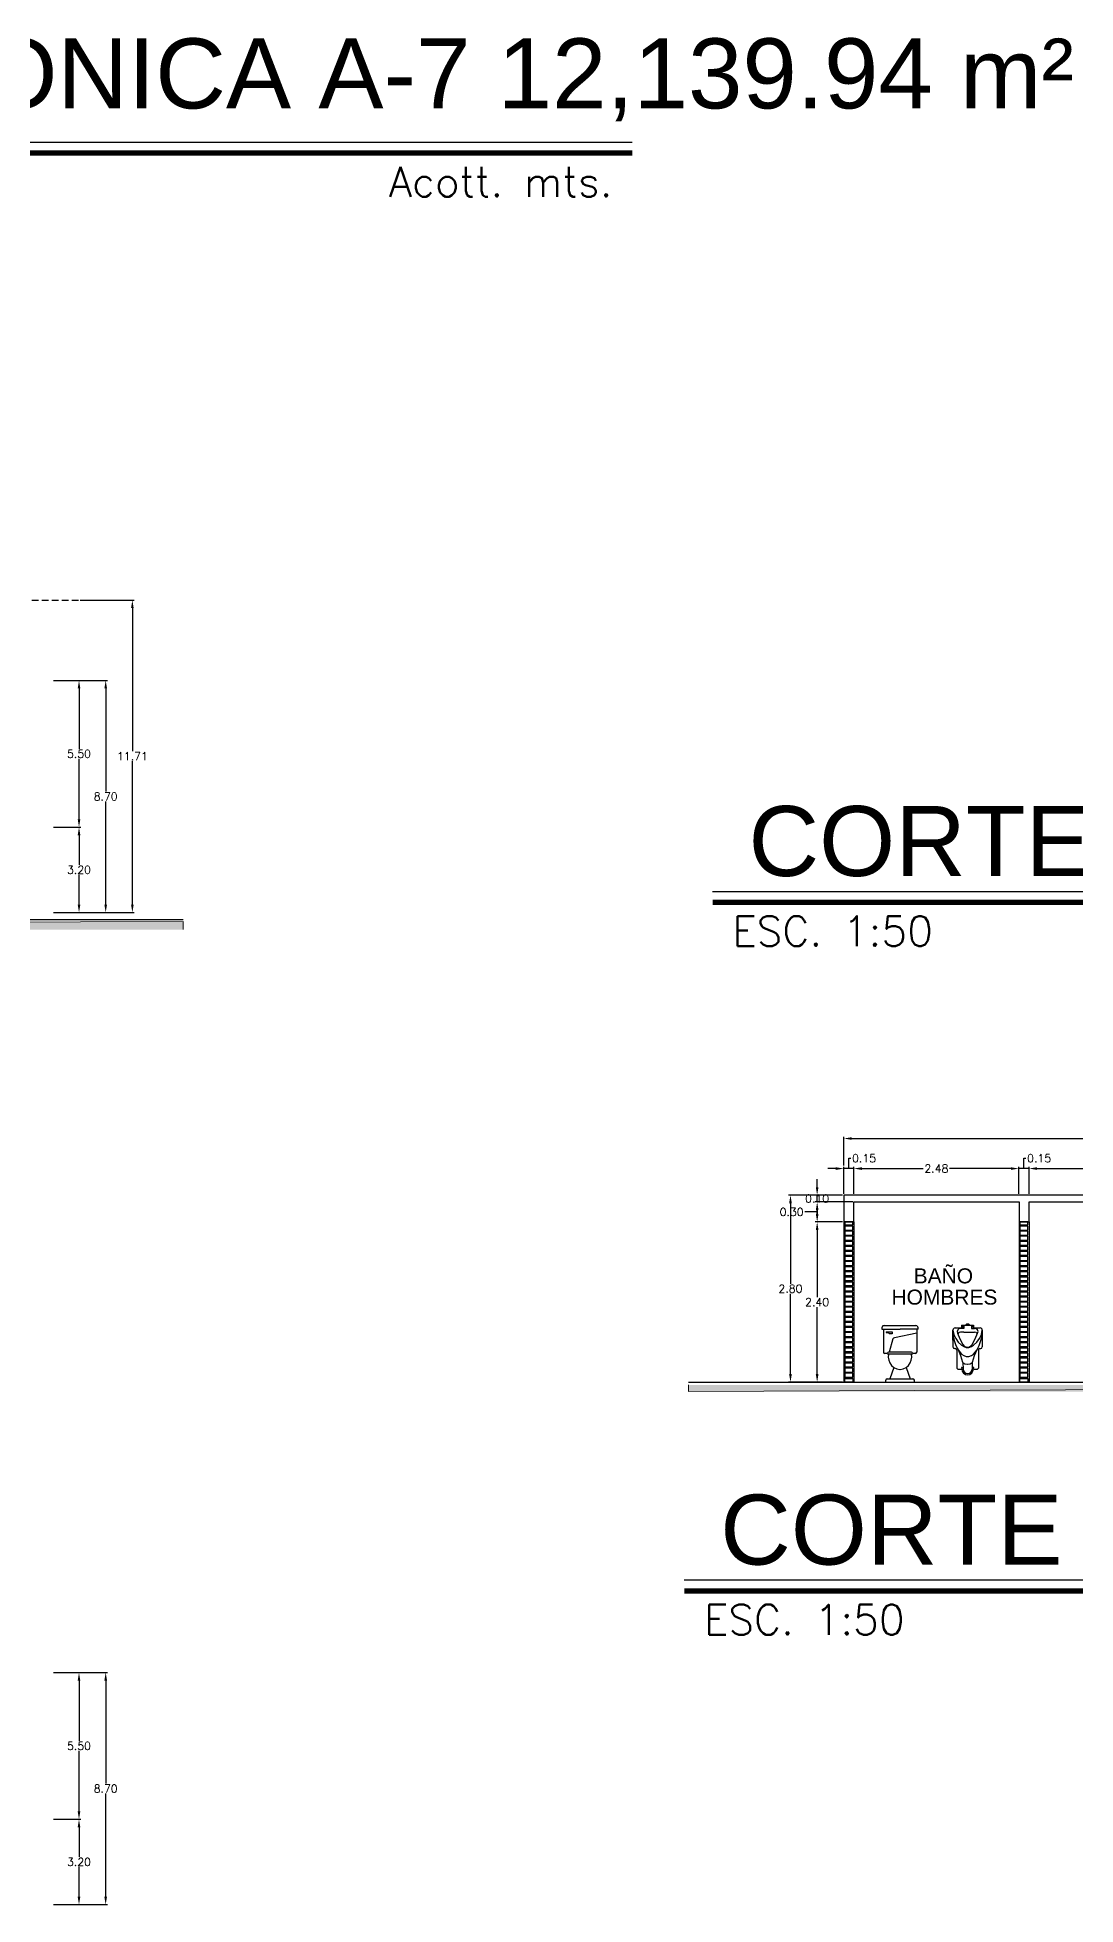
# Model space of a CAD drawing. Header units: millimetres. Extents: x -3 to 3438, y -2371 to 140.
# Drawn here: x 1150.1 to 1189, y -51.8 to 18.2 of the extents above; entities that cross this region are included whole.
import ezdxf

# ---------------------------------------------------------------- set-up
doc = ezdxf.new("R2010")
doc.units = ezdxf.units.MM
doc.linetypes.add('DASHED2', pattern=[0.375, 0.25, -0.125])
doc.layers.get('0').update_dxf_attribs({"color": 3})
for name, color, linetype in [('1- 2', 223, 'Continuous'), ('1- muro 1', 8, 'Continuous'), ('1- muro de carga', 5, 'Continuous'), ('1- tex', 81, 'Continuous'), ('8', 8, 'Continuous'), ('dim-75', 2, 'Continuous'), ('hatch', 9, 'Continuous'), ('proy ante', 7, 'Continuous'), ('sanitarios', 2, 'Continuous')]:
    doc.layers.add(name, color=color, linetype=linetype)
doc.styles.add('ALA', font='arial.ttf')
doc.styles.add('ROMANT', font='arial.ttf', dxfattribs={"height": 22})
doc.styles.add('TEXTOS', font='romans.shx')
doc.dimstyles.new('DIM-75P', dxfattribs={"dimtxt": 0.3, "dimasz": 0.3, "dimexe": 0.0675, "dimexo": 0.0468, "dimgap": 0.0375, "dimtad": 0, "dimtih": 1, "dimtoh": 1, "dimzin": 0, "dimdsep": 46, "dimtxsty": 'TEXTOS', "dimcen": 0.3, "dimclrd": 1, "dimclre": 1, "dimclrt": 2, "dimadec": 0, "dimazin": 0, "dimtfac": 1, "dimtmove": 1, "dimatfit": 3, "dimldrblk": 'flecha', "dimfxl": 0.045, "dimtolj": 1, "dimtzin": 0, "dimlwd": -1, "dimlwe": -1, "dimarcsym": 0})

# ---------------------------------------------------------------- blocks, each defined once
blk = doc.blocks.new('*D86')
at = {"layer": 'Defpoints', "color": 0, "transparency": 16777216}
for p in [(1150.655, -43.086), (1150.655, -51.786), (1152.655, -51.786)]:
    blk.add_point(p, dxfattribs=at)
at = {"layer": 'dim-75', "color": 1, "transparency": 16777216}
for p, q in [((1150.702, -43.086), (1152.723, -43.086)), ((1152.655, -43.386), (1152.655, -47.248)), ((1152.655, -51.486), (1152.655, -47.623)), ((1150.702, -51.786), (1152.723, -51.786))]:
    blk.add_line(p, q, dxfattribs=at)
for points in [[(1152.605, -43.386), (1152.705, -43.386), (1152.655, -43.086)], [(1152.605, -51.486), (1152.705, -51.486), (1152.655, -51.786)]]:
    blk.add_solid(points, dxfattribs=at)
at = {"layer": 'dim-75', "color": 2, "transparency": 16777216, "insert": (1152.655, -47.436), "char_height": 0.3, "attachment_point": 5, "style": 'TEXTOS'}
blk.add_mtext('\\A1;8.70', dxfattribs=at)
blk = doc.blocks.new('flecha')
at = {"ltscale": 6}
for points in [[(-0.02, 0.03), (-0.11, 0.13), (-0.12, 0.05), (-0.12, 0.21)], [(-0.02, -0.03), (-0.11, -0.13), (-0.12, -0.05), (-0.12, -0.21)]]:
    blk.add_hatch(color=256, dxfattribs=at).paths.add_polyline_path(points)
for p, q in [((0.01, -0.02), (-0.14, 0.24)), ((0.01, 0.02), (-0.14, -0.24)), ((-0.13, 0.24), (-0.13, 0.03)), ((-0.13, 0.03), (-0.1, 0.12)), ((0, 0), (-0.1, 0.12)), ((0, 0), (-0.1, -0.12)), ((-0.13, -0.02), (-0.13, -0.24)), ((-0.13, -0.02), (-0.1, -0.12))]:
    blk.add_line(p, q, dxfattribs=at)
for points in [[(-0.02, 0.03), (-0.11, 0.13), (-0.12, 0.05), (-0.12, 0.21)], [(-0.02, -0.03), (-0.11, -0.13), (-0.12, -0.05), (-0.12, -0.21)]]:
    blk.add_lwpolyline(points, close=True, dxfattribs=at)
blk = doc.blocks.new('*D87')
at = {"layer": 'Defpoints', "color": 0, "transparency": 16777216}
for p in [(1150.655, -48.586), (1151.655, -48.586), (1150.655, -51.786)]:
    blk.add_point(p, dxfattribs=at)
at = {"layer": 'dim-75', "color": 1, "transparency": 16777216}
for p, q in [((1150.702, -48.586), (1151.723, -48.586)), ((1151.655, -48.886), (1151.655, -49.998)), ((1151.655, -51.486), (1151.655, -50.373)), ((1150.702, -51.786), (1151.723, -51.786))]:
    blk.add_line(p, q, dxfattribs=at)
for points in [[(1151.605, -48.886), (1151.705, -48.886), (1151.655, -48.586)], [(1151.605, -51.486), (1151.705, -51.486), (1151.655, -51.786)]]:
    blk.add_solid(points, dxfattribs=at)
at = {"layer": 'dim-75', "color": 2, "transparency": 16777216, "insert": (1151.655, -50.186), "char_height": 0.3, "attachment_point": 5, "style": 'TEXTOS'}
blk.add_mtext('\\A1;3.20', dxfattribs=at)
blk = doc.blocks.new('*D88')
at = {"layer": 'Defpoints', "color": 0, "transparency": 16777216}
for p in [(1150.655, -43.086), (1151.655, -43.086), (1150.655, -48.586)]:
    blk.add_point(p, dxfattribs=at)
at = {"layer": 'dim-75', "color": 1, "transparency": 16777216}
for p, q in [((1150.702, -43.086), (1151.723, -43.086)), ((1151.655, -43.386), (1151.655, -45.648)), ((1151.655, -48.286), (1151.655, -46.023)), ((1150.702, -48.586), (1151.723, -48.586))]:
    blk.add_line(p, q, dxfattribs=at)
for points in [[(1151.605, -43.386), (1151.705, -43.386), (1151.655, -43.086)], [(1151.605, -48.286), (1151.705, -48.286), (1151.655, -48.586)]]:
    blk.add_solid(points, dxfattribs=at)
at = {"layer": 'dim-75', "color": 2, "transparency": 16777216, "insert": (1151.655, -45.836), "char_height": 0.3, "attachment_point": 5, "style": 'TEXTOS'}
blk.add_mtext('\\A1;5.50', dxfattribs=at)
blk = doc.blocks.new('*D96')
at = {"layer": 'Defpoints', "color": 0, "transparency": 16777216}
for p in [(1150.655, -5.891), (1150.655, -14.591), (1152.655, -14.591)]:
    blk.add_point(p, dxfattribs=at)
at = {"layer": 'dim-75', "color": 1, "transparency": 16777216}
for p, q in [((1150.702, -5.891), (1152.723, -5.891)), ((1152.655, -6.191), (1152.655, -10.053)), ((1152.655, -14.291), (1152.655, -10.428)), ((1150.702, -14.591), (1152.723, -14.591))]:
    blk.add_line(p, q, dxfattribs=at)
for points in [[(1152.605, -6.191), (1152.705, -6.191), (1152.655, -5.891)], [(1152.605, -14.291), (1152.705, -14.291), (1152.655, -14.591)]]:
    blk.add_solid(points, dxfattribs=at)
at = {"layer": 'dim-75', "color": 2, "transparency": 16777216, "insert": (1152.655, -10.241), "char_height": 0.3, "attachment_point": 5, "style": 'TEXTOS'}
blk.add_mtext('\\A1;8.70', dxfattribs=at)
blk = doc.blocks.new('*D97')
at = {"layer": 'Defpoints', "color": 0, "transparency": 16777216}
for p in [(1150.655, -11.391), (1151.655, -11.391), (1150.655, -14.591)]:
    blk.add_point(p, dxfattribs=at)
at = {"layer": 'dim-75', "color": 1, "transparency": 16777216}
for p, q in [((1150.702, -11.391), (1151.723, -11.391)), ((1151.655, -11.691), (1151.655, -12.803)), ((1151.655, -14.291), (1151.655, -13.178)), ((1150.702, -14.591), (1151.723, -14.591))]:
    blk.add_line(p, q, dxfattribs=at)
for points in [[(1151.605, -11.691), (1151.705, -11.691), (1151.655, -11.391)], [(1151.605, -14.291), (1151.705, -14.291), (1151.655, -14.591)]]:
    blk.add_solid(points, dxfattribs=at)
at = {"layer": 'dim-75', "color": 2, "transparency": 16777216, "insert": (1151.655, -12.991), "char_height": 0.3, "attachment_point": 5, "style": 'TEXTOS'}
blk.add_mtext('\\A1;3.20', dxfattribs=at)
blk = doc.blocks.new('*D98')
at = {"layer": 'Defpoints', "color": 0, "transparency": 16777216}
for p in [(1150.655, -5.891), (1151.655, -5.891), (1150.655, -11.391)]:
    blk.add_point(p, dxfattribs=at)
at = {"layer": 'dim-75', "color": 1, "transparency": 16777216}
for p, q in [((1150.702, -5.891), (1151.723, -5.891)), ((1151.655, -6.191), (1151.655, -8.453)), ((1151.655, -11.091), (1151.655, -8.828)), ((1150.702, -11.391), (1151.723, -11.391))]:
    blk.add_line(p, q, dxfattribs=at)
for points in [[(1151.605, -6.191), (1151.705, -6.191), (1151.655, -5.891)], [(1151.605, -11.091), (1151.705, -11.091), (1151.655, -11.391)]]:
    blk.add_solid(points, dxfattribs=at)
at = {"layer": 'dim-75', "color": 2, "transparency": 16777216, "insert": (1151.655, -8.641), "char_height": 0.3, "attachment_point": 5, "style": 'TEXTOS'}
blk.add_mtext('\\A1;5.50', dxfattribs=at)
blk = doc.blocks.new('*D102')
at = {"layer": 'Defpoints', "color": 0, "transparency": 16777216}
for p in [(1151.655, -2.876), (1151.655, -14.591), (1153.655, -14.591)]:
    blk.add_point(p, dxfattribs=at)
at = {"layer": 'dim-75', "color": 1, "transparency": 16777216}
for p, q in [((1151.702, -2.876), (1153.723, -2.876)), ((1153.655, -3.176), (1153.655, -8.546)), ((1153.655, -14.291), (1153.655, -8.921)), ((1151.702, -14.591), (1153.723, -14.591))]:
    blk.add_line(p, q, dxfattribs=at)
for points in [[(1153.605, -3.176), (1153.705, -3.176), (1153.655, -2.876)], [(1153.605, -14.291), (1153.705, -14.291), (1153.655, -14.591)]]:
    blk.add_solid(points, dxfattribs=at)
at = {"layer": 'dim-75', "color": 2, "transparency": 16777216, "insert": (1153.655, -8.733), "char_height": 0.3, "attachment_point": 5, "style": 'TEXTOS'}
blk.add_mtext('\\A1;11.71', dxfattribs=at)
blk = doc.blocks.new('*D120')
at = {"layer": 'Defpoints', "color": 0, "transparency": 16777216}
for p in [(1180.327, -24.19), (1180.327, -25.19), (1180.706, -25.19)]:
    blk.add_point(p, dxfattribs=at)
at = {"layer": 'dim-75', "color": 1, "transparency": 16777216}
for p, q in [((1180.027, -24.19), (1179.727, -24.19)), ((1180.327, -25.143), (1180.327, -24.123)), ((1180.706, -24.19), (1180.327, -24.19)), ((1180.706, -24.19), (1180.327, -24.19)), ((1180.517, -24.19), (1180.517, -23.804)), ((1180.517, -23.804), (1180.592, -23.804)), ((1180.706, -25.143), (1180.706, -24.123)), ((1181.006, -24.19), (1181.306, -24.19))]:
    blk.add_line(p, q, dxfattribs=at)
for points in [[(1180.027, -24.14), (1180.027, -24.24), (1180.327, -24.19)], [(1181.006, -24.14), (1181.006, -24.24), (1180.706, -24.19)]]:
    blk.add_solid(points, dxfattribs=at)
at = {"layer": 'dim-75', "color": 2, "transparency": 16777216, "insert": (1181.086, -23.804), "char_height": 0.3, "attachment_point": 5, "style": 'TEXTOS'}
blk.add_mtext('\\A1;0.15', dxfattribs=at)
blk = doc.blocks.new('*D121')
at = {"layer": 'Defpoints', "color": 0, "transparency": 16777216}
for p in [(1180.327, -23.064), (1180.327, -24.123), (1230.351, -24.123)]:
    blk.add_point(p, dxfattribs=at)
at = {"layer": 'dim-75', "color": 1, "transparency": 16777216}
for p, q in [((1180.327, -24.076), (1180.327, -22.996)), ((1180.627, -23.064), (1204.701, -23.064)), ((1230.051, -23.064), (1205.976, -23.064)), ((1230.351, -24.076), (1230.351, -22.996))]:
    blk.add_line(p, q, dxfattribs=at)
for points in [[(1180.627, -23.014), (1180.627, -23.114), (1180.327, -23.064)], [(1230.051, -23.014), (1230.051, -23.114), (1230.351, -23.064)]]:
    blk.add_solid(points, dxfattribs=at)
at = {"layer": 'dim-75', "color": 2, "transparency": 16777216, "insert": (1205.339, -23.064), "char_height": 0.3, "attachment_point": 5, "style": 'TEXTOS'}
blk.add_mtext('\\A1;20.00', dxfattribs=at)
blk = doc.blocks.new('*D122')
at = {"layer": 'Defpoints', "color": 0, "transparency": 16777216}
for p in [(1186.891, -24.19), (1180.706, -25.19), (1186.891, -25.19)]:
    blk.add_point(p, dxfattribs=at)
at = {"layer": 'dim-75', "color": 1, "transparency": 16777216}
for p, q in [((1180.706, -25.143), (1180.706, -24.123)), ((1181.006, -24.19), (1183.304, -24.19)), ((1186.591, -24.19), (1184.293, -24.19)), ((1186.891, -25.143), (1186.891, -24.123))]:
    blk.add_line(p, q, dxfattribs=at)
for points in [[(1181.006, -24.14), (1181.006, -24.24), (1180.706, -24.19)], [(1186.591, -24.14), (1186.591, -24.24), (1186.891, -24.19)]]:
    blk.add_solid(points, dxfattribs=at)
at = {"layer": 'dim-75', "color": 2, "transparency": 16777216, "insert": (1183.799, -24.19), "char_height": 0.3, "attachment_point": 5, "style": 'TEXTOS'}
blk.add_mtext('\\A1;2.48', dxfattribs=at)
blk = doc.blocks.new('*D123')
at = {"layer": 'Defpoints', "color": 0, "transparency": 16777216}
for p in [(1186.891, -24.19), (1186.891, -25.19), (1187.27, -25.19)]:
    blk.add_point(p, dxfattribs=at)
at = {"layer": 'dim-75', "color": 1, "transparency": 16777216}
for p, q in [((1186.591, -24.19), (1186.291, -24.19)), ((1186.891, -25.143), (1186.891, -24.123)), ((1187.27, -24.19), (1186.891, -24.19)), ((1187.27, -24.19), (1186.891, -24.19)), ((1187.081, -24.19), (1187.081, -23.804)), ((1187.081, -23.804), (1187.156, -23.804)), ((1187.27, -25.143), (1187.27, -24.123)), ((1187.57, -24.19), (1187.87, -24.19))]:
    blk.add_line(p, q, dxfattribs=at)
for points in [[(1186.591, -24.14), (1186.591, -24.24), (1186.891, -24.19)], [(1187.57, -24.14), (1187.57, -24.24), (1187.27, -24.19)]]:
    blk.add_solid(points, dxfattribs=at)
at = {"layer": 'dim-75', "color": 2, "transparency": 16777216, "insert": (1187.65, -23.804), "char_height": 0.3, "attachment_point": 5, "style": 'TEXTOS'}
blk.add_mtext('\\A1;0.15', dxfattribs=at)
blk = doc.blocks.new('*D125')
at = {"layer": 'Defpoints', "color": 0, "transparency": 16777216}
for p in [(1229.972, -24.19), (1187.27, -25.19), (1229.972, -25.19)]:
    blk.add_point(p, dxfattribs=at)
at = {"layer": 'dim-75', "color": 1, "transparency": 16777216}
for p, q in [((1187.27, -25.143), (1187.27, -24.123)), ((1187.57, -24.19), (1208.005, -24.19)), ((1229.672, -24.19), (1209.237, -24.19)), ((1229.972, -25.143), (1229.972, -24.123))]:
    blk.add_line(p, q, dxfattribs=at)
for points in [[(1187.57, -24.14), (1187.57, -24.24), (1187.27, -24.19)], [(1229.672, -24.14), (1229.672, -24.24), (1229.972, -24.19)]]:
    blk.add_solid(points, dxfattribs=at)
at = {"layer": 'dim-75', "color": 2, "transparency": 16777216, "insert": (1208.621, -24.19), "char_height": 0.3, "attachment_point": 5, "style": 'TEXTOS'}
blk.add_mtext('\\A1;17.08', dxfattribs=at)
blk = doc.blocks.new('*D126')
at = {"layer": 'Defpoints', "color": 0, "transparency": 16777216}
for p in [(1180.327, -25.19), (1178.327, -32.196), (1180.327, -32.196)]:
    blk.add_point(p, dxfattribs=at)
at = {"layer": 'dim-75', "color": 1, "transparency": 16777216}
for p, q in [((1180.28, -25.19), (1178.259, -25.19)), ((1178.327, -25.49), (1178.327, -28.506)), ((1178.327, -31.896), (1178.327, -28.881)), ((1180.28, -32.196), (1178.259, -32.196))]:
    blk.add_line(p, q, dxfattribs=at)
for points in [[(1178.277, -25.49), (1178.377, -25.49), (1178.327, -25.19)], [(1178.277, -31.896), (1178.377, -31.896), (1178.327, -32.196)]]:
    blk.add_solid(points, dxfattribs=at)
at = {"layer": 'dim-75', "color": 2, "transparency": 16777216, "insert": (1178.327, -28.693), "char_height": 0.3, "attachment_point": 5, "style": 'TEXTOS'}
blk.add_mtext('\\A1;2.80', dxfattribs=at)
blk = doc.blocks.new('*D127')
at = {"layer": 'Defpoints', "color": 0, "transparency": 16777216}
for p in [(1179.327, -26.193), (1180.327, -26.193), (1180.327, -32.196)]:
    blk.add_point(p, dxfattribs=at)
at = {"layer": 'dim-75', "color": 1, "transparency": 16777216}
for p, q in [((1180.28, -26.193), (1179.259, -26.193)), ((1179.327, -26.493), (1179.327, -29.007)), ((1179.327, -31.896), (1179.327, -29.382)), ((1180.28, -32.196), (1179.259, -32.196))]:
    blk.add_line(p, q, dxfattribs=at)
for points in [[(1179.277, -26.493), (1179.377, -26.493), (1179.327, -26.193)], [(1179.277, -31.896), (1179.377, -31.896), (1179.327, -32.196)]]:
    blk.add_solid(points, dxfattribs=at)
at = {"layer": 'dim-75', "color": 2, "transparency": 16777216, "insert": (1179.327, -29.195), "char_height": 0.3, "attachment_point": 5, "style": 'TEXTOS'}
blk.add_mtext('\\A1;2.40', dxfattribs=at)
blk = doc.blocks.new('*D128')
at = {"layer": 'Defpoints', "color": 0, "transparency": 16777216}
for p in [(1179.327, -25.19), (1180.327, -25.19), (1180.706, -25.443)]:
    blk.add_point(p, dxfattribs=at)
at = {"layer": 'dim-75', "color": 1, "transparency": 16777216}
for p, q in [((1180.28, -25.19), (1179.259, -25.19)), ((1179.327, -24.89), (1179.327, -24.59)), ((1179.327, -25.443), (1179.327, -25.19)), ((1179.327, -25.443), (1179.327, -25.19)), ((1180.659, -25.443), (1179.259, -25.443)), ((1179.327, -25.743), (1179.327, -26.043))]:
    blk.add_line(p, q, dxfattribs=at)
for points in [[(1179.277, -24.89), (1179.377, -24.89), (1179.327, -25.19)], [(1179.277, -25.743), (1179.377, -25.743), (1179.327, -25.443)]]:
    blk.add_solid(points, dxfattribs=at)
at = {"layer": 'dim-75', "color": 2, "transparency": 16777216, "insert": (1179.327, -25.316), "char_height": 0.3, "attachment_point": 5, "style": 'TEXTOS'}
blk.add_mtext('\\A1;0.10', dxfattribs=at)
blk = doc.blocks.new('*D129')
at = {"layer": 'Defpoints', "color": 0, "transparency": 16777216}
for p in [(1179.327, -25.443), (1180.706, -25.443), (1180.327, -26.193)]:
    blk.add_point(p, dxfattribs=at)
at = {"layer": 'dim-75', "color": 1, "transparency": 16777216}
for p, q in [((1178.941, -25.818), (1178.866, -25.818)), ((1179.327, -25.818), (1178.941, -25.818)), ((1180.659, -25.443), (1179.259, -25.443)), ((1179.327, -25.893), (1179.327, -25.743)), ((1180.28, -26.193), (1179.259, -26.193))]:
    blk.add_line(p, q, dxfattribs=at)
for points in [[(1179.277, -25.743), (1179.377, -25.743), (1179.327, -25.443)], [(1179.277, -25.893), (1179.377, -25.893), (1179.327, -26.193)]]:
    blk.add_solid(points, dxfattribs=at)
at = {"layer": 'dim-75', "color": 2, "transparency": 16777216, "insert": (1178.371, -25.818), "char_height": 0.3, "attachment_point": 5, "style": 'TEXTOS'}
blk.add_mtext('\\A1;0.30', dxfattribs=at)

msp = doc.modelspace()

# ---------------------------------------------------------------- hatches: boundary and pattern name
at = {"layer": 'proy ante'}
for points in [[(1063.226, -14.929), (1063.226, -15.23), (1155.564, -14.929)], [(1063.226, -15.23), (1155.564, -14.929), (1155.564, -15.23)]]:
    msp.add_hatch(color=256, dxfattribs=at).paths.add_polyline_path(points)
at = {"layer": 'proy ante', "true_color": 0xffffff}
for points in [[(1174.506, -32.299), (1174.506, -32.552), (1231.03, -32.299)], [(1174.506, -32.552), (1231.03, -32.299), (1231.03, -32.552)]]:
    msp.add_hatch(color=7, dxfattribs=at).paths.add_polyline_path(points)

# ---------------------------------------------------------------- linework, layer by layer
at = {"layer": '1- 2', "lineweight": 25}
for points in [[(1180.366, -26.193), (1180.366, -26.304), (1180.667, -26.304), (1180.667, -26.193), (1180.366, -26.193)], [(1180.366, -26.351), (1180.366, -26.493), (1180.667, -26.493), (1180.667, -26.351), (1180.366, -26.351)], [(1180.366, -26.541), (1180.366, -26.683), (1180.667, -26.683), (1180.667, -26.541), (1180.366, -26.541)], [(1180.414, -26.304), (1180.414, -26.351)], [(1180.414, -26.304), (1180.414, -26.351)], [(1180.414, -26.493), (1180.414, -26.541)], [(1180.619, -26.304), (1180.619, -26.351)], [(1180.619, -26.304), (1180.619, -26.351)], [(1180.619, -26.493), (1180.619, -26.541)], [(1186.93, -26.193), (1186.93, -26.304), (1187.231, -26.304), (1187.231, -26.193), (1186.93, -26.193)], [(1186.93, -26.351), (1186.93, -26.493), (1187.231, -26.493), (1187.231, -26.351), (1186.93, -26.351)], [(1186.93, -26.541), (1186.93, -26.683), (1187.231, -26.683), (1187.231, -26.541), (1186.93, -26.541)], [(1186.978, -26.304), (1186.978, -26.351)], [(1186.978, -26.304), (1186.978, -26.351)], [(1186.978, -26.493), (1186.978, -26.541)], [(1187.183, -26.304), (1187.183, -26.351)], [(1187.183, -26.304), (1187.183, -26.351)], [(1187.183, -26.493), (1187.183, -26.541)], [(1180.366, -26.73), (1180.366, -26.873), (1180.667, -26.873), (1180.667, -26.73), (1180.366, -26.73)], [(1180.366, -26.92), (1180.366, -27.062), (1180.667, -27.062), (1180.667, -26.92), (1180.366, -26.92)], [(1180.366, -27.11), (1180.366, -27.252), (1180.667, -27.252), (1180.667, -27.11), (1180.366, -27.11)], [(1180.366, -27.299), (1180.366, -27.441), (1180.667, -27.441), (1180.667, -27.299), (1180.366, -27.299)], [(1180.414, -26.683), (1180.414, -26.73)], [(1180.414, -26.873), (1180.414, -26.92)], [(1180.414, -27.062), (1180.414, -27.11)], [(1180.414, -27.252), (1180.414, -27.299)], [(1180.619, -26.683), (1180.619, -26.73)], [(1180.619, -26.873), (1180.619, -26.92)], [(1180.619, -27.062), (1180.619, -27.11)], [(1180.619, -27.252), (1180.619, -27.299)], [(1186.93, -26.73), (1186.93, -26.873), (1187.231, -26.873), (1187.231, -26.73), (1186.93, -26.73)], [(1186.93, -26.92), (1186.93, -27.062), (1187.231, -27.062), (1187.231, -26.92), (1186.93, -26.92)], [(1186.93, -27.11), (1186.93, -27.252), (1187.231, -27.252), (1187.231, -27.11), (1186.93, -27.11)], [(1186.93, -27.299), (1186.93, -27.441), (1187.231, -27.441), (1187.231, -27.299), (1186.93, -27.299)], [(1186.978, -26.683), (1186.978, -26.73)], [(1186.978, -26.873), (1186.978, -26.92)], [(1186.978, -27.062), (1186.978, -27.11)], [(1186.978, -27.252), (1186.978, -27.299)], [(1187.183, -26.683), (1187.183, -26.73)], [(1187.183, -26.873), (1187.183, -26.92)], [(1187.183, -27.062), (1187.183, -27.11)], [(1187.183, -27.252), (1187.183, -27.299)], [(1180.366, -27.489), (1180.366, -27.631), (1180.667, -27.631), (1180.667, -27.489), (1180.366, -27.489)], [(1180.366, -27.678), (1180.366, -27.82), (1180.667, -27.82), (1180.667, -27.678), (1180.366, -27.678)], [(1180.366, -27.868), (1180.366, -28.01), (1180.667, -28.01), (1180.667, -27.868), (1180.366, -27.868)], [(1180.414, -27.441), (1180.414, -27.489)], [(1180.414, -27.631), (1180.414, -27.678)], [(1180.414, -27.82), (1180.414, -27.868)], [(1180.619, -27.441), (1180.619, -27.489)], [(1180.619, -27.631), (1180.619, -27.678)], [(1180.619, -27.82), (1180.619, -27.868)], [(1186.93, -27.489), (1186.93, -27.631), (1187.231, -27.631), (1187.231, -27.489), (1186.93, -27.489)], [(1186.93, -27.678), (1186.93, -27.82), (1187.231, -27.82), (1187.231, -27.678), (1186.93, -27.678)], [(1186.93, -27.868), (1186.93, -28.01), (1187.231, -28.01), (1187.231, -27.868), (1186.93, -27.868)], [(1186.978, -27.441), (1186.978, -27.489)], [(1186.978, -27.631), (1186.978, -27.678)], [(1186.978, -27.82), (1186.978, -27.868)], [(1187.183, -27.441), (1187.183, -27.489)], [(1187.183, -27.631), (1187.183, -27.678)], [(1187.183, -27.82), (1187.183, -27.868)], [(1180.366, -28.065), (1180.366, -28.2), (1180.667, -28.2), (1180.667, -28.065), (1180.366, -28.065)], [(1180.366, -28.255), (1180.366, -28.389), (1180.667, -28.389), (1180.667, -28.255), (1180.366, -28.255)], [(1180.366, -28.444), (1180.366, -28.579), (1180.667, -28.579), (1180.667, -28.444), (1180.366, -28.444)], [(1180.366, -28.634), (1180.366, -28.768), (1180.667, -28.768), (1180.667, -28.634), (1180.366, -28.634)], [(1180.414, -28.01), (1180.414, -28.065)], [(1180.414, -28.2), (1180.414, -28.255)], [(1180.414, -28.389), (1180.414, -28.444)], [(1180.414, -28.579), (1180.414, -28.634)], [(1180.619, -28.01), (1180.619, -28.065)], [(1180.619, -28.2), (1180.619, -28.255)], [(1180.619, -28.389), (1180.619, -28.444)], [(1180.619, -28.579), (1180.619, -28.634)], [(1186.93, -28.065), (1186.93, -28.2), (1187.231, -28.2), (1187.231, -28.065), (1186.93, -28.065)], [(1186.93, -28.255), (1186.93, -28.389), (1187.231, -28.389), (1187.231, -28.255), (1186.93, -28.255)], [(1186.93, -28.444), (1186.93, -28.579), (1187.231, -28.579), (1187.231, -28.444), (1186.93, -28.444)], [(1186.93, -28.634), (1186.93, -28.768), (1187.231, -28.768), (1187.231, -28.634), (1186.93, -28.634)], [(1186.978, -28.01), (1186.978, -28.065)], [(1186.978, -28.2), (1186.978, -28.255)], [(1186.978, -28.389), (1186.978, -28.444)], [(1186.978, -28.579), (1186.978, -28.634)], [(1187.183, -28.01), (1187.183, -28.065)], [(1187.183, -28.2), (1187.183, -28.255)], [(1187.183, -28.389), (1187.183, -28.444)], [(1187.183, -28.579), (1187.183, -28.634)], [(1180.366, -28.824), (1180.366, -28.966), (1180.667, -28.966), (1180.667, -28.824), (1180.366, -28.824)], [(1180.366, -29.013), (1180.366, -29.155), (1180.667, -29.155), (1180.667, -29.013), (1180.366, -29.013)], [(1180.366, -29.203), (1180.366, -29.345), (1180.667, -29.345), (1180.667, -29.203), (1180.366, -29.203)], [(1180.366, -29.392), (1180.366, -29.534), (1180.667, -29.534), (1180.667, -29.392), (1180.366, -29.392)], [(1180.414, -28.768), (1180.414, -28.824)], [(1180.414, -28.966), (1180.414, -29.013)], [(1180.414, -29.155), (1180.414, -29.203)], [(1180.414, -29.345), (1180.414, -29.392)], [(1180.619, -28.768), (1180.619, -28.824)], [(1180.619, -28.966), (1180.619, -29.013)], [(1180.619, -29.155), (1180.619, -29.203)], [(1180.619, -29.345), (1180.619, -29.392)], [(1186.93, -28.824), (1186.93, -28.966), (1187.231, -28.966), (1187.231, -28.824), (1186.93, -28.824)], [(1186.93, -29.013), (1186.93, -29.155), (1187.231, -29.155), (1187.231, -29.013), (1186.93, -29.013)], [(1186.93, -29.203), (1186.93, -29.345), (1187.231, -29.345), (1187.231, -29.203), (1186.93, -29.203)], [(1186.93, -29.392), (1186.93, -29.534), (1187.231, -29.534), (1187.231, -29.392), (1186.93, -29.392)], [(1186.978, -28.768), (1186.978, -28.824)], [(1186.978, -28.966), (1186.978, -29.013)], [(1186.978, -29.155), (1186.978, -29.203)], [(1186.978, -29.345), (1186.978, -29.392)], [(1187.183, -28.768), (1187.183, -28.824)], [(1187.183, -28.966), (1187.183, -29.013)], [(1187.183, -29.155), (1187.183, -29.203)], [(1187.183, -29.345), (1187.183, -29.392)], [(1180.366, -29.582), (1180.366, -29.724), (1180.667, -29.724), (1180.667, -29.582), (1180.366, -29.582)], [(1180.366, -29.771), (1180.366, -29.914), (1180.667, -29.914), (1180.667, -29.771), (1180.366, -29.771)], [(1180.366, -29.961), (1180.366, -30.103), (1180.667, -30.103), (1180.667, -29.961), (1180.366, -29.961)], [(1180.414, -29.534), (1180.414, -29.582)], [(1180.414, -29.724), (1180.414, -29.771)], [(1180.414, -29.914), (1180.414, -29.961)], [(1180.619, -29.534), (1180.619, -29.582)], [(1180.619, -29.724), (1180.619, -29.771)], [(1180.619, -29.914), (1180.619, -29.961)], [(1186.93, -29.582), (1186.93, -29.724), (1187.231, -29.724), (1187.231, -29.582), (1186.93, -29.582)], [(1186.93, -29.771), (1186.93, -29.914), (1187.231, -29.914), (1187.231, -29.771), (1186.93, -29.771)], [(1186.93, -29.961), (1186.93, -30.103), (1187.231, -30.103), (1187.231, -29.961), (1186.93, -29.961)], [(1186.978, -29.534), (1186.978, -29.582)], [(1186.978, -29.724), (1186.978, -29.771)], [(1186.978, -29.914), (1186.978, -29.961)], [(1187.183, -29.534), (1187.183, -29.582)], [(1187.183, -29.724), (1187.183, -29.771)], [(1187.183, -29.914), (1187.183, -29.961)], [(1180.366, -30.151), (1180.366, -30.293), (1180.667, -30.293), (1180.667, -30.151), (1180.366, -30.151)], [(1180.366, -30.34), (1180.366, -30.482), (1180.667, -30.482), (1180.667, -30.34), (1180.366, -30.34)], [(1180.366, -30.53), (1180.366, -30.672), (1180.667, -30.672), (1180.667, -30.53), (1180.366, -30.53)], [(1180.366, -30.719), (1180.366, -30.861), (1180.667, -30.861), (1180.667, -30.719), (1180.366, -30.719)], [(1180.414, -30.103), (1180.414, -30.151)], [(1180.414, -30.293), (1180.414, -30.34)], [(1180.414, -30.482), (1180.414, -30.53)], [(1180.414, -30.672), (1180.414, -30.719)], [(1180.619, -30.103), (1180.619, -30.151)], [(1180.619, -30.293), (1180.619, -30.34)], [(1180.619, -30.482), (1180.619, -30.53)], [(1180.619, -30.672), (1180.619, -30.719)], [(1186.93, -30.151), (1186.93, -30.293), (1187.231, -30.293), (1187.231, -30.151), (1186.93, -30.151)], [(1186.93, -30.34), (1186.93, -30.482), (1187.231, -30.482), (1187.231, -30.34), (1186.93, -30.34)], [(1186.93, -30.53), (1186.93, -30.672), (1187.231, -30.672), (1187.231, -30.53), (1186.93, -30.53)], [(1186.93, -30.719), (1186.93, -30.861), (1187.231, -30.861), (1187.231, -30.719), (1186.93, -30.719)], [(1186.978, -30.103), (1186.978, -30.151)], [(1186.978, -30.293), (1186.978, -30.34)], [(1186.978, -30.482), (1186.978, -30.53)], [(1186.978, -30.672), (1186.978, -30.719)], [(1187.183, -30.103), (1187.183, -30.151)], [(1187.183, -30.293), (1187.183, -30.34)], [(1187.183, -30.482), (1187.183, -30.53)], [(1187.183, -30.672), (1187.183, -30.719)], [(1180.366, -30.917), (1180.366, -31.051), (1180.667, -31.051), (1180.667, -30.917), (1180.366, -30.917)], [(1180.366, -31.106), (1180.366, -31.241), (1180.667, -31.241), (1180.667, -31.106), (1180.366, -31.106)], [(1180.366, -31.296), (1180.366, -31.43), (1180.667, -31.43), (1180.667, -31.296), (1180.366, -31.296)], [(1180.366, -31.486), (1180.366, -31.62), (1180.667, -31.62), (1180.667, -31.486), (1180.366, -31.486)], [(1180.414, -30.861), (1180.414, -30.917)], [(1180.414, -31.051), (1180.414, -31.106)], [(1180.414, -31.241), (1180.414, -31.296)], [(1180.414, -31.43), (1180.414, -31.486)], [(1180.619, -30.861), (1180.619, -30.917)], [(1180.619, -31.051), (1180.619, -31.106)], [(1180.619, -31.241), (1180.619, -31.296)], [(1180.619, -31.43), (1180.619, -31.486)], [(1186.93, -30.917), (1186.93, -31.051), (1187.231, -31.051), (1187.231, -30.917), (1186.93, -30.917)], [(1186.93, -31.106), (1186.93, -31.241), (1187.231, -31.241), (1187.231, -31.106), (1186.93, -31.106)], [(1186.93, -31.296), (1186.93, -31.43), (1187.231, -31.43), (1187.231, -31.296), (1186.93, -31.296)], [(1186.93, -31.486), (1186.93, -31.62), (1187.231, -31.62), (1187.231, -31.486), (1186.93, -31.486)], [(1186.978, -30.861), (1186.978, -30.917)], [(1186.978, -31.051), (1186.978, -31.106)], [(1186.978, -31.241), (1186.978, -31.296)], [(1186.978, -31.43), (1186.978, -31.486)], [(1187.183, -30.861), (1187.183, -30.917)], [(1187.183, -31.051), (1187.183, -31.106)], [(1187.183, -31.241), (1187.183, -31.296)], [(1187.183, -31.43), (1187.183, -31.486)], [(1180.366, -31.675), (1180.366, -31.817), (1180.667, -31.817), (1180.667, -31.675), (1180.366, -31.675)], [(1180.366, -31.865), (1180.366, -32.007), (1180.667, -32.007), (1180.667, -31.865), (1180.366, -31.865)], [(1180.366, -32.196), (1180.366, -32.054), (1180.667, -32.054), (1180.667, -32.196), (1180.366, -32.196)], [(1180.414, -31.62), (1180.414, -31.675)], [(1180.414, -31.817), (1180.414, -31.865)], [(1180.414, -32.007), (1180.414, -32.054)], [(1180.619, -31.62), (1180.619, -31.675)], [(1180.619, -31.817), (1180.619, -31.865)], [(1180.619, -32.007), (1180.619, -32.054)], [(1186.93, -31.675), (1186.93, -31.817), (1187.231, -31.817), (1187.231, -31.675), (1186.93, -31.675)], [(1186.93, -31.865), (1186.93, -32.007), (1187.231, -32.007), (1187.231, -31.865), (1186.93, -31.865)], [(1186.93, -32.196), (1186.93, -32.054), (1187.231, -32.054), (1187.231, -32.196), (1186.93, -32.196)], [(1186.978, -31.62), (1186.978, -31.675)], [(1186.978, -31.817), (1186.978, -31.865)], [(1186.978, -32.007), (1186.978, -32.054)], [(1187.183, -31.62), (1187.183, -31.675)], [(1187.183, -31.817), (1187.183, -31.865)], [(1187.183, -32.007), (1187.183, -32.054)]]:
    msp.add_lwpolyline(points, dxfattribs=at)
at = {"layer": '1- muro 1', "lineweight": 25}
for points in [[(1180.327, -26.193), (1180.327, -32.196)], [(1180.706, -26.193), (1180.706, -32.196)], [(1186.899, -26.193), (1186.899, -32.196)], [(1187.27, -26.193), (1187.27, -32.196)]]:
    msp.add_lwpolyline(points, dxfattribs=at)
at = {"layer": '1- muro de carga', "lineweight": 25}
msp.add_lwpolyline([(1230.351, -25.19), (1180.327, -25.19), (1180.327, -26.193), (1180.706, -26.193), (1180.706, -25.443), (1186.899, -25.443), (1186.899, -26.193), (1187.27, -26.193), (1187.27, -25.443), (1229.979, -25.443)], dxfattribs=at)
at = {"layer": '8'}
for p, q in [((1120.646, 14.295), (1172.396, 14.295)), ((1175.41, -13.8), (1227.16, -13.8)), ((1174.348, -39.614), (1226.098, -39.614))]:
    msp.add_line(p, q, dxfattribs=at)
at = {"layer": '8', "const_width": 0.206}
for points in [[(1120.646, 13.884), (1172.396, 13.884)], [(1175.41, -14.211), (1227.16, -14.211)], [(1174.348, -40.025), (1226.098, -40.025)]]:
    msp.add_lwpolyline(points, dxfattribs=at)
at = {"layer": 'dim-75', "linetype": 'DASHED2'}
msp.add_line((1108.258, -2.876), (1151.96, -2.876), dxfattribs=at)
at = {"layer": 'hatch', "lineweight": 25}
msp.add_lwpolyline([(1155.564, -14.866), (1063.226, -14.866)], dxfattribs=at)
at = {"layer": 'proy ante', "lineweight": 0}
for points in [[(1063.226, -14.929), (1063.226, -15.23), (1155.564, -14.929)], [(1063.226, -15.23), (1155.564, -14.929), (1155.564, -15.23)], [(1174.506, -32.299), (1174.506, -32.552), (1231.03, -32.299)], [(1174.506, -32.552), (1231.03, -32.299), (1231.03, -32.552)]]:
    msp.add_lwpolyline(points, dxfattribs=at)
at = {"layer": 'proy ante', "color": 7, "lineweight": 25, "true_color": 0xffffff}
for points in [[(1174.506, -32.196), (1231.038, -32.196)], [(1180.058, -32.196), (1179.182, -32.196)]]:
    msp.add_lwpolyline(points, dxfattribs=at)
at = {"layer": 'sanitarios', "lineweight": 25}
for points in [[(1181.844, -30.079), (1181.796, -30.087), (1181.765, -30.119), (1181.757, -30.166)], [(1181.844, -30.079), (1183.028, -30.079)], [(1183.115, -30.206), (1183.115, -30.166), (1183.107, -30.119), (1183.068, -30.087), (1183.028, -30.079)], [(1184.742, -30.064), (1185.193, -30.064)], [(1184.742, -30.064), (1184.742, -30.166)], [(1184.798, -30.103), (1184.79, -30.095), (1184.774, -30.103), (1184.766, -30.111), (1184.774, -30.127), (1184.798, -30.127), (1184.806, -30.111)], [(1184.821, -30.064), (1184.821, -30.182)], [(1184.821, -30.064), (1185.114, -30.064)], [(1185.011, -30.024), (1184.924, -30.024), (1184.885, -30.064)], [(1185.011, -30.024), (1185.05, -30.064)], [(1185.114, -30.064), (1185.114, -30.182), (1185.232, -30.182)], [(1185.161, -30.111), (1185.161, -30.103), (1185.145, -30.095), (1185.137, -30.103), (1185.129, -30.111), (1185.137, -30.127), (1185.161, -30.127), (1185.161, -30.111)], [(1185.193, -30.064), (1185.193, -30.166)], [(1181.757, -30.166), (1181.757, -30.206)], [(1181.757, -30.206), (1182.436, -30.206)], [(1181.812, -30.206), (1181.812, -31.075)], [(1181.915, -30.309), (1182.136, -30.309)], [(1181.915, -30.309), (1181.915, -30.34), (1181.994, -30.34), (1182.041, -30.38)], [(1182.167, -30.577), (1182.033, -31.067)], [(1182.136, -30.38), (1182.041, -30.38)], [(1182.136, -30.309), (1182.136, -30.38)], [(1182.223, -30.53), (1182.191, -30.546), (1182.167, -30.577)], [(1183.06, -30.356), (1182.223, -30.53)], [(1183.115, -30.206), (1182.436, -30.206)], [(1183.06, -30.206), (1183.06, -31.075)], [(1184.498, -30.166), (1184.458, -30.174), (1184.426, -30.206), (1184.419, -30.245), (1184.45, -30.411), (1184.521, -30.561), (1184.616, -30.696), (1184.742, -30.814)], [(1184.419, -30.245), (1184.426, -30.443), (1184.466, -30.632), (1184.529, -30.822), (1184.624, -30.996), (1184.742, -31.154)], [(1184.419, -30.617), (1184.419, -30.245), (1184.419, -30.877)], [(1184.498, -30.166), (1184.742, -30.166)], [(1184.703, -30.182), (1184.64, -30.198), (1184.6, -30.237), (1184.577, -30.293), (1184.592, -30.356)], [(1184.592, -30.356), (1184.679, -30.577), (1184.79, -30.79)], [(1184.703, -30.324), (1184.64, -30.34), (1184.6, -30.38)], [(1184.821, -30.182), (1184.703, -30.182)], [(1184.821, -30.324), (1184.703, -30.324)], [(1184.774, -30.127), (1184.798, -30.103), (1184.806, -30.111)], [(1184.79, -30.79), (1184.845, -30.854), (1184.924, -30.885), (1185.011, -30.885), (1185.082, -30.854), (1185.137, -30.79)], [(1184.821, -30.324), (1185.232, -30.324)], [(1185.161, -30.127), (1185.137, -30.103)], [(1185.137, -30.79), (1185.256, -30.577), (1185.343, -30.356)], [(1185.193, -30.166), (1185.438, -30.166)], [(1185.193, -30.814), (1185.319, -30.696), (1185.414, -30.561), (1185.485, -30.411), (1185.516, -30.245)], [(1185.193, -31.154), (1185.311, -30.996), (1185.406, -30.822), (1185.469, -30.632), (1185.509, -30.443), (1185.516, -30.245)], [(1185.343, -30.356), (1185.359, -30.293), (1185.335, -30.237), (1185.295, -30.198), (1185.232, -30.182)], [(1185.335, -30.38), (1185.295, -30.34), (1185.232, -30.324)], [(1185.516, -30.245), (1185.509, -30.206), (1185.477, -30.174), (1185.438, -30.166)], [(1185.516, -30.245), (1185.516, -30.877)], [(1181.812, -31.075), (1181.828, -31.106), (1181.859, -31.122)], [(1181.962, -31.122), (1181.859, -31.122)], [(1182.002, -31.067), (1181.978, -31.083), (1181.962, -31.106), (1181.962, -31.114)], [(1181.962, -31.114), (1181.978, -31.146), (1182.002, -31.154)], [(1182.002, -31.154), (1181.994, -31.264), (1182.009, -31.375), (1182.057, -31.478), (1182.12, -31.572), (1182.207, -31.643), (1182.049, -32.07)], [(1182.863, -31.067), (1182.002, -31.067)], [(1182.863, -31.154), (1182.002, -31.154)], [(1182.665, -31.643), (1182.752, -31.572), (1182.815, -31.478), (1182.855, -31.375), (1182.878, -31.264), (1182.863, -31.154)], [(1182.862, -31.154), (1182.894, -31.146), (1182.902, -31.114), (1182.902, -31.106)], [(1182.902, -31.106), (1182.894, -31.083), (1182.863, -31.067)], [(1183.013, -31.122), (1182.902, -31.122)], [(1183.013, -31.122), (1183.044, -31.106), (1183.06, -31.075)], [(1184.419, -30.877), (1184.434, -30.917), (1184.474, -30.933)], [(1184.505, -30.933), (1184.474, -30.933)], [(1184.561, -30.988), (1184.545, -30.948), (1184.505, -30.933)], [(1184.561, -30.988), (1184.561, -31.667)], [(1184.79, -31.462), (1184.719, -31.209), (1184.608, -30.964)], [(1184.742, -30.814), (1184.821, -30.861), (1184.916, -30.893), (1185.019, -30.893), (1185.114, -30.861), (1185.193, -30.814)], [(1184.742, -31.154), (1184.821, -31.201), (1184.916, -31.233), (1185.019, -31.233), (1185.114, -31.201), (1185.193, -31.154)], [(1184.79, -31.462), (1184.869, -31.509), (1184.971, -31.525)], [(1184.79, -31.462), (1184.806, -31.707)], [(1184.964, -31.525), (1185.058, -31.509), (1185.145, -31.462)], [(1185.145, -31.462), (1185.137, -31.707)], [(1185.327, -30.964), (1185.216, -31.209), (1185.145, -31.462)], [(1185.43, -30.933), (1185.39, -30.948), (1185.374, -30.988)], [(1185.374, -30.988), (1185.374, -31.667)], [(1185.43, -30.933), (1185.461, -30.933), (1185.501, -30.917), (1185.516, -30.877)], [(1181.946, -32.07), (1181.915, -32.086), (1181.899, -32.117)], [(1181.899, -32.196), (1181.899, -32.117)], [(1181.946, -32.07), (1182.918, -32.07)], [(1182.207, -31.643), (1182.31, -31.699), (1182.428, -31.722)], [(1182.436, -31.722), (1182.554, -31.699), (1182.665, -31.643)], [(1182.665, -31.643), (1182.815, -32.07)], [(1182.973, -32.117), (1182.957, -32.086), (1182.918, -32.07)], [(1182.973, -32.196), (1182.973, -32.117)], [(1184.561, -31.667), (1184.577, -31.691), (1184.6, -31.707), (1184.75, -31.707)], [(1184.774, -31.659), (1184.766, -31.643), (1184.742, -31.643), (1184.735, -31.659), (1184.742, -31.667), (1184.758, -31.675), (1184.766, -31.667), (1184.774, -31.659)], [(1184.742, -31.667), (1184.766, -31.643)], [(1184.75, -31.707), (1184.766, -31.786), (1184.814, -31.857), (1184.885, -31.904), (1184.971, -31.92), (1185.05, -31.904), (1185.122, -31.857), (1185.169, -31.786), (1185.185, -31.707)], [(1184.798, -31.707), (1184.814, -31.77), (1184.853, -31.825), (1184.9, -31.857), (1184.971, -31.873), (1185.035, -31.857), (1185.09, -31.825), (1185.122, -31.77), (1185.137, -31.707)], [(1185.201, -31.659), (1185.201, -31.643), (1185.169, -31.643), (1185.169, -31.667), (1185.185, -31.675), (1185.201, -31.667), (1185.201, -31.659)], [(1185.201, -31.667), (1185.169, -31.643)], [(1185.185, -31.707), (1185.335, -31.707)], [(1185.335, -31.707), (1185.359, -31.691), (1185.374, -31.667)]]:
    msp.add_lwpolyline(points, dxfattribs=at)

# ---------------------------------------------------------------- texts
at = {"layer": '1- tex', "style": 'ALA'}
for s, p in [('BAÑO', (1182.946, -28.493)), ('HOMBRES', (1182.113, -29.29))]:
    msp.add_text(s, height=0.5625, dxfattribs=at).set_placement(p)
at = {"layer": '8', "color": 5, "char_height": 2.625, "attachment_point": 9, "style": 'ROMANT'}
for s, insert in [('PLANTA ARQUITECTONICA A-7 12,139.94 m²', (1188.957, 14.834)), ('CORTE TIPO DE OFICINAS', (1223.609, -13.26)), ('CORTE TIPO DE OFICINAS', (1222.548, -39.075))]:
    msp.add_mtext(s, dxfattribs=dict(at, insert=insert))
at = {"layer": '8', "color": 2, "char_height": 1.125, "width": 15.0999, "attachment_point": 2, "style": 'TEXTOS'}
for s, insert in [('Acott. mts.', (1167.464, 13.37)), ('ESC.^I1:50', (1179.905, -14.724)), ('ESC.^I1:50', (1178.844, -40.539))]:
    msp.add_mtext(s, dxfattribs=dict(at, insert=insert))

# ---------------------------------------------------------------- dimensions: what is measured, and where the dimension line sits
at = {"layer": 'dim-75'}
for base, p1, p2, text, picture, middle in [((1153.655, -14.591), (1151.655, -2.876), (1151.655, -14.591), '11.71', '*D102', (1153.655, -8.733)), ((1178.327, -32.196), (1180.327, -25.19), (1180.327, -32.196), '2.80', '*D126', (1178.327, -28.693)), ((1179.327, -25.443), (1180.327, -26.193), (1180.706, -25.443), '0.30', '*D129', (1178.828, -25.818)), ((1179.327, -26.193), (1180.327, -32.196), (1180.327, -26.193), '2.40', '*D127', (1179.327, -29.195))]:
    dim = msp.add_linear_dim(base=base, p1=p1, p2=p2, angle=90, text=text, dimstyle='DIM-75P', dxfattribs=at)
    dim.commit()
    dim.dimension.update_dxf_attribs({"geometry": picture, "text_midpoint": middle})
for base, p1, p2, picture, middle in [((1152.655, -14.591), (1150.655, -5.891), (1150.655, -14.591), '*D96', (1152.655, -10.241)), ((1151.655, -5.891), (1150.655, -11.391), (1150.655, -5.891), '*D98', (1151.655, -8.641)), ((1151.655, -11.391), (1150.655, -14.591), (1150.655, -11.391), '*D97', (1151.655, -12.991)), ((1152.655, -51.786), (1150.655, -43.086), (1150.655, -51.786), '*D86', (1152.655, -47.436)), ((1151.655, -43.086), (1150.655, -48.586), (1150.655, -43.086), '*D88', (1151.655, -45.836)), ((1151.655, -48.586), (1150.655, -51.786), (1150.655, -48.586), '*D87', (1151.655, -50.186))]:
    dim = msp.add_linear_dim(base=base, p1=p1, p2=p2, angle=90, dimstyle='DIM-75P', dxfattribs=at)
    dim.commit()
    dim.dimension.update_dxf_attribs({"geometry": picture, "text_midpoint": middle})
for base, p1, p2, text, picture, middle in [((1180.327, -23.064), (1230.351, -24.123), (1180.327, -24.123), '20.00', '*D121', (1205.339, -23.064)), ((1180.327, -24.19), (1180.706, -25.19), (1180.327, -25.19), '0.15', '*D120', (1180.629, -23.804)), ((1186.891, -24.19), (1187.27, -25.19), (1186.891, -25.19), '0.15', '*D123', (1187.193, -23.804)), ((1186.891, -24.19), (1180.706, -25.19), (1186.891, -25.19), '2.48', '*D122', (1183.799, -24.19)), ((1229.972, -24.19), (1187.27, -25.19), (1229.972, -25.19), '17.08', '*D125', (1208.621, -24.19))]:
    dim = msp.add_linear_dim(base=base, p1=p1, p2=p2, text=text, dimstyle='DIM-75P', dxfattribs=at)
    dim.commit()
    dim.dimension.update_dxf_attribs({"geometry": picture, "text_midpoint": middle})
dim = msp.add_linear_dim(base=(1179.327, -25.19), p1=(1180.706, -25.443), p2=(1180.327, -25.19), angle=90, text='0.10', dimstyle='DIM-75P', dxfattribs=at)
dim.commit()
dim.dimension.update_dxf_attribs({"geometry": '*D128', "text_midpoint": (1179.327, -25.316), "dimtype": 160})

doc.saveas('drawing.dxf')
